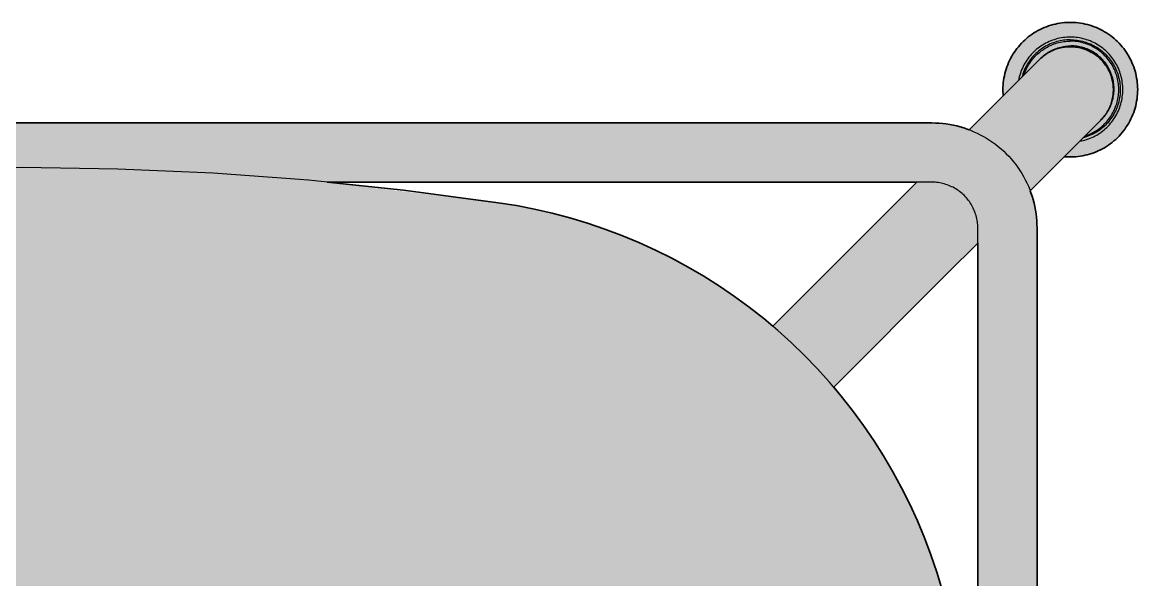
# Model space of a CAD drawing. Header units: millimetres. Extents: x 0 to 1659, y 0 to 753.
# Drawn here: x 1451.8 to 1658.8, y 649.5 to 753 of the extents above; entities that cross this region are included whole.
import ezdxf

# ---------------------------------------------------------------- set-up
doc = ezdxf.new("R2010")
doc.units = ezdxf.units.MM
doc.layers.add('Blocks', color=7, linetype='Continuous')
doc.layers.add('Blocks$Fill', color=7, linetype='Continuous', true_color=0xffffff)
doc.layers.add('Blocks$Inner', color=7, linetype='Continuous', lineweight=25, true_color=0x007f00)
doc.layers.add('Blocks$Outline', color=7, linetype='Continuous', lineweight=35, true_color=0xff3f3f)

# ---------------------------------------------------------------- blocks, each defined once
blk = doc.blocks.new('Soft Edge 80 Barstool High Top')
at = {"layer": 'Blocks$Fill'}
h = blk.add_hatch(color=256, dxfattribs=at)
h.paths.add_polyline_path([(526.2, -211.14), (527.05, -211.09), (527.48, -211.09), (527.91, -211.11), (528.34, -211.13), (528.77, -211.18), (529.2, -211.23), (529.63, -211.31), (530.05, -211.39), (530.47, -211.5), (530.89, -211.61), (531.3, -211.74), (531.71, -211.89), (532.11, -212.05), (532.51, -212.22), (532.9, -212.41), (533.28, -212.61), (533.66, -212.82), (534.03, -213.05), (534.39, -213.28), (534.74, -213.54), (535.09, -213.8), (535.42, -214.07), (535.75, -214.36), (536.06, -214.66), (536.36, -214.97), (536.66, -215.28), (536.94, -215.61), (537.21, -215.95), (537.47, -216.3), (537.71, -216.65), (537.95, -217.02), (538.17, -217.39), (538.38, -217.77), (538.57, -218.15), (538.75, -218.55), (538.92, -218.95), (539.08, -219.35), (539.22, -219.76), (539.34, -220.17), (539.45, -220.59), (539.55, -221.01), (539.63, -221.44), (539.7, -221.87), (539.75, -222.3), (539.79, -222.73), (539.81, -223.16), (539.82, -223.59), (539.81, -224.02), (539.79, -224.45), (539.75, -224.88), (539.7, -225.31), (539.63, -225.74), (539.55, -226.16), (539.45, -226.58), (539.34, -227), (539.22, -227.41), (539.08, -227.82), (538.93, -228.22), (538.76, -228.62), (538.58, -229.01), (538.39, -229.4), (538.18, -229.78), (537.96, -230.15), (537.73, -230.51), (537.48, -230.87), (537.22, -231.21), (536.95, -231.55), (536.67, -231.88), (536.38, -232.2), (536.08, -232.51), (535.77, -232.8), (535.44, -233.09), (535.11, -233.36), (534.77, -233.63), (534.42, -233.88), (534.06, -234.12), (533.69, -234.34), (533.32, -234.56), (532.93, -234.76), (532.55, -234.95), (532.15, -235.12), (531.75, -235.28), (531.34, -235.42), (530.93, -235.56), (530.52, -235.67), (530.1, -235.78), (529.68, -235.87), (529.25, -235.94), (528.82, -236), (528.39, -236.04), (527.96, -236.07), (527.53, -236.09), (527.1, -236.09), (526.67, -236.07), (526.24, -236.04), (525.81, -236), (525.38, -235.94), (524.96, -235.87), (524.54, -235.78), (524.12, -235.67), (523.7, -235.56), (523.29, -235.42), (522.88, -235.28), (522.48, -235.12), (522.09, -234.95), (521.7, -234.76), (521.32, -234.56), (520.94, -234.34), (520.58, -234.12), (520.22, -233.88), (519.87, -233.63), (519.52, -233.36), (519.19, -233.09), (518.87, -232.8), (518.55, -232.51), (518.25, -232.2), (517.96, -231.88), (517.68, -231.55), (517.41, -231.21), (517.15, -230.87), (516.91, -230.51), (516.68, -230.15), (516.46, -229.78), (516.25, -229.4), (516.05, -229.01), (515.87, -228.62), (515.71, -228.22), (515.55, -227.82), (515.42, -227.41), (515.29, -227), (515.18, -226.58), (515.08, -226.16), (515, -225.74), (514.94, -225.31), (514.88, -224.88), (514.85, -224.45), (514.82, -224.02), (514.82, -223.59), (514.82, -223.21), (514.84, -222.83), (514.87, -222.44), (508.56, -216.13), (507.54, -216.49), (506.91, -216.68), (506.26, -216.85), (505.61, -217), (504.96, -217.12), (504.3, -217.22), (503.64, -217.3), (502.98, -217.36), (502.31, -217.39), (501.65, -217.4), (163.41, -217.39), (162.74, -217.36), (162.08, -217.3), (161.42, -217.22), (160.76, -217.12), (160.11, -217), (159.46, -216.85), (158.81, -216.68), (158.17, -216.49), (157.54, -216.28), (157.16, -216.13), (150.85, -222.44), (150.9, -223.21), (150.9, -223.59), (150.89, -224.02), (150.87, -224.45), (150.83, -224.88), (150.78, -225.31), (150.72, -225.74), (150.63, -226.16), (150.54, -226.58), (150.43, -227), (150.3, -227.41), (150.16, -227.82), (150.01, -228.22), (149.84, -228.62), (149.66, -229.01), (149.47, -229.4), (149.26, -229.78), (149.04, -230.15), (148.81, -230.51), (148.56, -230.87), (148.31, -231.21), (148.04, -231.55), (147.76, -231.88), (147.47, -232.2), (147.16, -232.51), (146.85, -232.8), (146.53, -233.09), (146.2, -233.36), (145.85, -233.63), (145.5, -233.88), (145.14, -234.12), (144.78, -234.34), (144.4, -234.56), (144.02, -234.76), (143.63, -234.95), (143.23, -235.12), (142.83, -235.28), (142.43, -235.42), (142.02, -235.56), (141.6, -235.67), (141.18, -235.78), (140.76, -235.87), (140.34, -235.94), (139.91, -236), (139.48, -236.04), (139.05, -236.07), (138.62, -236.09), (138.19, -236.09), (137.75, -236.07), (137.32, -236.04), (136.89, -236), (136.47, -235.94), (136.04, -235.87), (135.62, -235.78), (135.2, -235.67), (134.79, -235.56), (134.37, -235.42), (133.97, -235.28), (133.57, -235.12), (133.17, -234.95), (132.78, -234.76), (132.4, -234.56), (132.03, -234.34), (131.66, -234.12), (131.3, -233.88), (130.95, -233.63), (130.61, -233.36), (130.28, -233.09), (129.95, -232.8), (129.64, -232.51), (129.34, -232.2), (129.04, -231.88), (128.76, -231.55), (128.5, -231.21), (128.24, -230.87), (127.99, -230.51), (127.76, -230.15), (127.54, -229.78), (127.33, -229.4), (127.14, -229.01), (126.96, -228.62), (126.79, -228.22), (126.64, -227.82), (126.5, -227.41), (126.38, -227), (126.26, -226.58), (126.17, -226.16), (126.09, -225.74), (126.02, -225.31), (125.97, -224.88), (125.93, -224.45), (125.91, -224.02), (125.9, -223.59), (125.91, -223.16), (125.93, -222.73), (125.97, -222.3), (126.02, -221.87), (126.09, -221.44), (126.17, -221.01), (126.27, -220.59), (126.38, -220.17), (126.5, -219.76), (126.64, -219.35), (126.8, -218.95), (126.96, -218.55), (127.15, -218.15), (127.34, -217.77), (127.55, -217.39), (127.77, -217.02), (128, -216.65), (128.25, -216.3), (128.51, -215.95), (128.78, -215.61), (129.06, -215.28), (129.35, -214.97), (129.66, -214.66), (129.97, -214.36), (130.3, -214.07), (130.63, -213.8), (130.98, -213.54), (131.33, -213.28), (131.69, -213.05), (132.06, -212.82), (132.43, -212.61), (132.82, -212.41), (133.21, -212.22), (133.61, -212.05), (134.01, -211.89), (134.42, -211.74), (134.83, -211.61), (135.24, -211.5), (135.67, -211.39), (136.09, -211.31), (136.52, -211.23), (136.94, -211.18), (137.38, -211.13), (137.81, -211.11), (138.24, -211.09), (138.67, -211.09), (139.1, -211.11), (139.52, -211.14), (145.84, -204.82), (145.49, -203.8), (145.3, -203.17), (145.13, -202.52), (144.98, -201.87), (144.86, -201.22), (144.75, -200.56), (144.67, -199.9), (144.62, -199.24), (144.58, -198.57), (144.57, -197.9), (144.58, 140.33), (144.67, 141.66), (144.75, 142.32), (144.86, 142.98), (144.98, 143.64), (145.13, 144.29), (145.3, 144.93), (145.49, 145.57), (145.7, 146.2), (145.84, 146.58), (139.52, 152.91), (138.67, 152.86), (138.24, 152.86), (137.81, 152.87), (137.38, 152.9), (136.94, 152.94), (136.52, 153), (136.09, 153.07), (135.67, 153.16), (135.24, 153.26), (134.83, 153.38), (134.42, 153.51), (134.01, 153.65), (133.61, 153.81), (133.21, 153.98), (132.82, 154.17), (132.43, 154.37), (132.06, 154.58), (131.69, 154.81), (131.33, 155.05), (130.98, 155.3), (130.63, 155.56), (130.3, 155.84), (129.97, 156.12), (129.66, 156.42), (129.35, 156.73), (129.06, 157.05), (128.78, 157.38), (128.51, 157.71), (128.25, 158.06), (128, 158.42), (127.77, 158.78), (127.55, 159.15), (127.34, 159.53), (127.15, 159.92), (126.96, 160.31), (126.8, 160.71), (126.64, 161.11), (126.5, 161.52), (126.38, 161.94), (126.27, 162.36), (126.17, 162.78), (126.09, 163.2), (126.02, 163.63), (125.97, 164.06), (125.93, 164.49), (125.91, 164.92), (125.9, 165.35), (125.91, 165.79), (125.93, 166.22), (125.97, 166.65), (126.02, 167.08), (126.09, 167.5), (126.17, 167.93), (126.26, 168.35), (126.38, 168.76), (126.5, 169.18), (126.64, 169.59), (126.79, 169.99), (126.96, 170.39), (127.14, 170.78), (127.33, 171.16), (127.54, 171.54), (127.76, 171.91), (127.99, 172.28), (128.24, 172.63), (128.5, 172.98), (128.76, 173.32), (129.04, 173.64), (129.34, 173.96), (129.64, 174.27), (129.95, 174.57), (130.28, 174.85), (130.61, 175.13), (130.95, 175.39), (131.3, 175.64), (131.66, 175.88), (132.03, 176.11), (132.4, 176.32), (132.78, 176.52), (133.17, 176.71), (133.57, 176.88), (133.97, 177.04), (134.37, 177.19), (134.79, 177.32), (135.2, 177.44), (135.62, 177.54), (136.04, 177.63), (136.47, 177.7), (136.89, 177.76), (137.32, 177.81), (137.75, 177.84), (138.19, 177.85), (138.62, 177.85), (139.05, 177.84), (139.48, 177.81), (139.91, 177.76), (140.34, 177.7), (140.76, 177.63), (141.18, 177.54), (141.6, 177.44), (142.02, 177.32), (142.43, 177.19), (142.83, 177.04), (143.23, 176.88), (143.63, 176.71), (144.02, 176.52), (144.4, 176.32), (144.78, 176.11), (145.14, 175.88), (145.5, 175.64), (145.85, 175.39), (146.2, 175.13), (146.53, 174.85), (146.85, 174.57), (147.16, 174.27), (147.47, 173.96), (147.76, 173.64), (148.04, 173.32), (148.31, 172.98), (148.56, 172.63), (148.81, 172.28), (149.04, 171.91), (149.26, 171.54), (149.47, 171.16), (149.66, 170.78), (149.84, 170.39), (150.01, 169.99), (150.16, 169.59), (150.3, 169.18), (150.43, 168.76), (150.54, 168.35), (150.63, 167.93), (150.72, 167.5), (150.78, 167.08), (150.83, 166.65), (150.87, 166.22), (150.89, 165.79), (150.9, 165.35), (150.9, 164.98), (150.88, 164.6), (150.85, 164.2), (157.16, 157.9), (158.17, 158.25), (158.81, 158.45), (159.46, 158.61), (160.11, 158.76), (160.76, 158.88), (161.42, 158.99), (162.08, 159.07), (162.74, 159.12), (163.41, 159.16), (164.07, 159.17), (502.31, 159.16), (502.98, 159.12), (503.64, 159.07), (504.3, 158.99), (504.96, 158.88), (505.61, 158.76), (506.26, 158.61), (506.91, 158.45), (507.54, 158.25), (508.18, 158.04), (508.56, 157.9), (514.87, 164.2), (514.82, 164.98), (514.82, 165.35), (514.82, 165.79), (514.85, 166.22), (514.88, 166.65), (514.94, 167.08), (515, 167.5), (515.08, 167.93), (515.18, 168.35), (515.29, 168.76), (515.42, 169.18), (515.55, 169.59), (515.71, 169.99), (515.87, 170.39), (516.05, 170.78), (516.25, 171.16), (516.46, 171.54), (516.68, 171.91), (516.91, 172.28), (517.15, 172.63), (517.41, 172.98), (517.68, 173.32), (517.96, 173.64), (518.25, 173.96), (518.55, 174.27), (518.87, 174.57), (519.19, 174.85), (519.52, 175.13), (519.87, 175.39), (520.22, 175.64), (520.58, 175.88), (520.94, 176.11), (521.32, 176.32), (521.7, 176.52), (522.09, 176.71), (522.48, 176.88), (522.88, 177.04), (523.29, 177.19), (523.7, 177.32), (524.12, 177.44), (524.54, 177.54), (524.96, 177.63), (525.38, 177.7), (525.81, 177.76), (526.24, 177.81), (526.67, 177.84), (527.1, 177.85), (527.53, 177.85), (527.96, 177.84), (528.39, 177.81), (528.82, 177.76), (529.25, 177.7), (529.68, 177.63), (530.1, 177.54), (530.52, 177.44), (530.93, 177.32), (531.34, 177.19), (531.75, 177.04), (532.15, 176.88), (532.55, 176.71), (532.93, 176.52), (533.32, 176.32), (533.69, 176.11), (534.06, 175.88), (534.42, 175.64), (534.77, 175.39), (535.11, 175.13), (535.44, 174.85), (535.77, 174.57), (536.08, 174.27), (536.38, 173.96), (536.67, 173.64), (536.95, 173.32), (537.22, 172.98), (537.48, 172.63), (537.73, 172.28), (537.96, 171.91), (538.18, 171.54), (538.39, 171.16), (538.58, 170.78), (538.76, 170.39), (538.93, 169.99), (539.08, 169.59), (539.22, 169.18), (539.34, 168.76), (539.45, 168.35), (539.55, 167.93), (539.63, 167.5), (539.7, 167.08), (539.75, 166.65), (539.79, 166.22), (539.81, 165.79), (539.82, 165.35), (539.81, 164.92), (539.79, 164.49), (539.75, 164.06), (539.7, 163.63), (539.63, 163.2), (539.55, 162.78), (539.45, 162.36), (539.34, 161.94), (539.22, 161.52), (539.08, 161.11), (538.92, 160.71), (538.75, 160.31), (538.57, 159.92), (538.38, 159.53), (538.17, 159.15), (537.95, 158.78), (537.71, 158.42), (537.47, 158.06), (537.21, 157.71), (536.94, 157.38), (536.66, 157.05), (536.36, 156.73), (536.06, 156.42), (535.75, 156.12), (535.42, 155.84), (535.09, 155.56), (534.74, 155.3), (534.39, 155.05), (534.03, 154.81), (533.66, 154.58), (533.28, 154.37), (532.9, 154.17), (532.51, 153.98), (532.11, 153.81), (531.71, 153.65), (531.3, 153.51), (530.89, 153.38), (530.47, 153.26), (530.05, 153.16), (529.63, 153.07), (529.2, 153), (528.77, 152.94), (528.34, 152.9), (527.91, 152.87), (527.48, 152.86), (527.05, 152.86), (526.61, 152.87), (526.2, 152.91), (519.88, 146.58), (520.23, 145.57), (520.42, 144.93), (520.59, 144.29), (520.74, 143.64), (520.86, 142.98), (520.96, 142.32), (521.04, 141.66), (521.1, 141), (521.13, 140.33), (521.15, 139.67), (521.13, -198.57), (521.1, -199.24), (521.04, -199.9), (520.96, -200.56), (520.86, -201.22), (520.74, -201.87), (520.59, -202.52), (520.42, -203.17), (520.23, -203.8), (520.02, -204.43), (519.88, -204.82)], flags=0)
h.paths.add_polyline_path([(483.42, 110.12), (486.93, 105.78), (488.94, 103.03), (490.86, 100.22), (492.67, 97.35), (494.4, 94.42), (496.01, 91.43), (497.53, 88.39), (498.94, 85.29), (500.25, 82.15), (501.45, 78.97), (502.54, 75.75), (503.52, 72.5), (504.39, 69.21), (505.15, 65.89), (505.79, 62.56), (506.32, 59.2), (508.67, 41.63), (510.15, 27.45), (510.15, 136.85)], flags=0)
h.paths.add_polyline_path([(389.42, 148.17), (421.18, 144.35), (424.53, 143.82), (427.87, 143.17), (431.19, 142.41), (434.47, 141.55), (437.73, 140.56), (440.95, 139.47), (444.13, 138.27), (447.27, 136.97), (450.36, 135.55), (453.41, 134.04), (456.4, 132.42), (459.33, 130.7), (462.2, 128.88), (465.01, 126.96), (467.75, 124.95), (470.43, 122.85), (472.1, 121.44), (498.83, 148.17)], flags=0)
h.paths.add_polyline_path([(193.61, 121.45), (195.82, 123.28), (197.25, 124.41), (198.7, 125.51), (200.16, 126.58), (201.65, 127.63), (203.16, 128.65), (204.69, 129.64), (206.23, 130.61), (207.8, 131.55), (209.38, 132.46), (210.98, 133.34), (212.86, 134.33), (214.76, 135.28), (216.68, 136.19), (218.63, 137.06), (220.6, 137.88), (222.59, 138.67), (224.6, 139.42), (226.63, 140.12), (228.68, 140.79), (230.75, 141.41), (232.84, 141.98), (234.94, 142.52), (237.07, 143), (239.21, 143.45), (241.37, 143.85), (243.54, 144.2), (256.25, 145.97), (269, 147.47), (276.42, 148.17), (166.89, 148.17)], flags=0)
h.paths.add_polyline_path([(155.57, 27.32), (157.77, 47.49), (159.54, 60.2), (159.9, 62.37), (160.29, 64.53), (160.74, 66.67), (161.22, 68.8), (161.76, 70.9), (162.33, 72.99), (162.95, 75.06), (163.62, 77.11), (164.32, 79.14), (165.07, 81.15), (165.86, 83.14), (166.69, 85.11), (167.55, 87.06), (168.46, 88.98), (169.41, 90.88), (170.4, 92.76), (171.28, 94.36), (172.19, 95.94), (173.13, 97.51), (174.1, 99.06), (175.09, 100.58), (176.11, 102.09), (177.16, 103.58), (178.23, 105.04), (179.33, 106.49), (180.46, 107.92), (181.61, 109.32), (182.3, 110.13), (155.57, 136.85)], flags=0)
h.paths.add_polyline_path([(182.3, -168.36), (178.79, -164.01), (176.78, -161.27), (174.86, -158.46), (173.04, -155.59), (171.32, -152.66), (169.7, -149.67), (168.19, -146.62), (166.77, -143.53), (165.47, -140.39), (164.27, -137.21), (163.18, -133.99), (162.2, -130.73), (161.33, -127.45), (160.57, -124.13), (159.92, -120.79), (159.39, -117.43), (157.04, -99.86), (155.57, -85.68), (155.57, -195.09)], flags=0)
h.paths.add_polyline_path([(276.29, -206.4), (244.54, -202.58), (241.18, -202.05), (237.85, -201.41), (234.53, -200.65), (231.24, -199.78), (227.99, -198.8), (224.77, -197.71), (221.59, -196.51), (218.45, -195.2), (215.35, -193.79), (212.31, -192.27), (209.32, -190.65), (206.39, -188.93), (203.52, -187.11), (200.71, -185.2), (197.96, -183.19), (195.29, -181.09), (193.62, -179.67), (166.89, -206.4)], flags=0)
h.paths.add_polyline_path([(510.15, -85.56), (507.95, -105.72), (506.17, -118.43), (505.82, -120.61), (505.42, -122.77), (504.98, -124.91), (504.49, -127.03), (503.96, -129.14), (503.38, -131.23), (502.76, -133.3), (502.1, -135.35), (501.4, -137.38), (500.65, -139.39), (499.86, -141.38), (499.03, -143.35), (498.16, -145.29), (497.25, -147.22), (496.31, -149.12), (495.32, -150.99), (494.44, -152.6), (493.52, -154.18), (492.59, -155.75), (491.62, -157.29), (490.63, -158.82), (489.6, -160.33), (488.56, -161.81), (487.48, -163.28), (486.38, -164.73), (485.26, -166.15), (484.11, -167.56), (483.42, -168.37), (510.15, -195.09)], flags=0)
h.paths.add_polyline_path([(472.11, -179.68), (469.9, -181.52), (468.47, -182.64), (467.02, -183.74), (465.55, -184.82), (464.07, -185.86), (462.56, -186.88), (461.03, -187.88), (459.49, -188.84), (457.92, -189.78), (456.34, -190.69), (454.74, -191.58), (452.86, -192.57), (450.96, -193.51), (449.03, -194.42), (447.09, -195.29), (445.12, -196.12), (443.13, -196.91), (441.12, -197.66), (439.09, -198.36), (437.04, -199.02), (434.97, -199.64), (432.88, -200.22), (430.77, -200.75), (428.65, -201.24), (426.51, -201.68), (424.35, -202.08), (422.17, -202.43), (409.46, -204.21), (396.72, -205.71), (389.3, -206.4), (498.83, -206.4)], flags=0)
at = {"layer": 'Blocks$Inner'}
for p, q in [((501.65, 148.17), (389.42, 148.17)), ((472.1, 121.44), (493.18, 142.51)), ((510.15, 27.45), (510.15, 139.67)), ((504.49, 131.2), (483.42, 110.12))]:
    blk.add_line(p, q, dxfattribs=at)
for points in [[(514.87, 164.2), (514.84, 164.6), (514.82, 164.98), (514.82, 165.35), (514.82, 165.79), (514.85, 166.22), (514.88, 166.65), (514.94, 167.08), (515, 167.5), (515.08, 167.93), (515.18, 168.35), (515.29, 168.76), (515.42, 169.18), (515.55, 169.59), (515.71, 169.99), (515.87, 170.39), (516.05, 170.78), (516.25, 171.16), (516.46, 171.54), (516.68, 171.91), (516.91, 172.28), (517.15, 172.63), (517.41, 172.98), (517.68, 173.32), (517.96, 173.64), (518.25, 173.96), (518.55, 174.27), (518.87, 174.57), (519.19, 174.85), (519.52, 175.13), (519.87, 175.39), (520.22, 175.64), (520.58, 175.88), (520.94, 176.11), (521.32, 176.32), (521.7, 176.52), (522.09, 176.71), (522.48, 176.88), (522.88, 177.04), (523.29, 177.19), (523.7, 177.32), (524.12, 177.44), (524.54, 177.54), (524.96, 177.63), (525.38, 177.7), (525.81, 177.76), (526.24, 177.81), (526.67, 177.84), (527.1, 177.85), (527.53, 177.85), (527.96, 177.84), (528.39, 177.81), (528.82, 177.76), (529.25, 177.7), (529.68, 177.63), (530.1, 177.54), (530.52, 177.44), (530.93, 177.32), (531.34, 177.19), (531.75, 177.04), (532.15, 176.88), (532.55, 176.71), (532.93, 176.52), (533.32, 176.32), (533.69, 176.11), (534.06, 175.88), (534.42, 175.64), (534.77, 175.39), (535.11, 175.13), (535.44, 174.85), (535.77, 174.57), (536.08, 174.27), (536.38, 173.96), (536.67, 173.64), (536.95, 173.32), (537.22, 172.98), (537.48, 172.63), (537.73, 172.28), (537.96, 171.91), (538.18, 171.54), (538.39, 171.16), (538.58, 170.78), (538.76, 170.39), (538.93, 169.99), (539.08, 169.59), (539.22, 169.18), (539.34, 168.76), (539.45, 168.35), (539.55, 167.93), (539.63, 167.5), (539.7, 167.08), (539.75, 166.65), (539.79, 166.22), (539.81, 165.79), (539.82, 165.35), (539.81, 164.92), (539.79, 164.49), (539.75, 164.06), (539.7, 163.63), (539.63, 163.2), (539.55, 162.78), (539.45, 162.36), (539.34, 161.94), (539.22, 161.52), (539.08, 161.11), (538.92, 160.71), (538.75, 160.31), (538.57, 159.92), (538.38, 159.53), (538.17, 159.15), (537.95, 158.78), (537.71, 158.42), (537.47, 158.06), (537.21, 157.71), (536.94, 157.38), (536.66, 157.05), (536.36, 156.73), (536.06, 156.42), (535.75, 156.12), (535.42, 155.84), (535.09, 155.56), (534.74, 155.3), (534.39, 155.05), (534.03, 154.81), (533.66, 154.58), (533.28, 154.37), (532.9, 154.17), (532.51, 153.98), (532.11, 153.81), (531.71, 153.65), (531.3, 153.51), (530.89, 153.38), (530.47, 153.26), (530.05, 153.16), (529.63, 153.07), (529.2, 153), (528.77, 152.94), (528.34, 152.9), (527.91, 152.87), (527.48, 152.86), (527.05, 152.86), (526.61, 152.87), (526.18, 152.91)], [(529.03, 155.76), (529.37, 155.82), (529.7, 155.9), (530.02, 155.99), (530.35, 156.09), (530.67, 156.2), (530.99, 156.32), (531.3, 156.46), (531.61, 156.6), (531.91, 156.75), (532.21, 156.92), (532.5, 157.1), (532.78, 157.28), (533.06, 157.48), (533.33, 157.68), (533.6, 157.9), (533.85, 158.12), (534.1, 158.35), (534.34, 158.59), (534.57, 158.84), (534.79, 159.1), (535.01, 159.36), (535.21, 159.63), (535.41, 159.91), (535.59, 160.2), (535.77, 160.49), (535.93, 160.78), (536.08, 161.09), (536.23, 161.4), (536.36, 161.71), (536.48, 162.03), (536.59, 162.35), (536.69, 162.67), (536.78, 163), (536.85, 163.33), (536.92, 163.66), (536.97, 164), (537.01, 164.34), (537.04, 164.68), (537.06, 165.02), (537.07, 165.35), (537.06, 165.69), (537.04, 166.03), (537.01, 166.37), (536.97, 166.71), (536.92, 167.05), (536.85, 167.38), (536.78, 167.71), (536.69, 168.04), (536.59, 168.37), (536.48, 168.69), (536.36, 169), (536.23, 169.32), (536.08, 169.63), (535.93, 169.93), (535.76, 170.23), (535.59, 170.52), (535.4, 170.8), (535.21, 171.08), (535, 171.35), (534.79, 171.62), (534.57, 171.87), (534.33, 172.12), (534.09, 172.36), (533.85, 172.6), (533.59, 172.82), (533.33, 173.03), (533.05, 173.24), (532.78, 173.43), (532.49, 173.62), (532.2, 173.79), (531.9, 173.96), (531.6, 174.11), (531.29, 174.26), (530.98, 174.39), (530.66, 174.51), (530.34, 174.62), (530.01, 174.72), (529.69, 174.81), (529.35, 174.89), (529.02, 174.95), (528.68, 175.01), (528.35, 175.05), (528.01, 175.08), (527.67, 175.1), (527.33, 175.1), (526.99, 175.1), (526.65, 175.08), (526.31, 175.05), (525.97, 175.01), (525.64, 174.96), (525.3, 174.89), (524.97, 174.82), (524.64, 174.73), (524.32, 174.63), (524, 174.52), (523.68, 174.4), (523.37, 174.27), (523.06, 174.13), (522.75, 173.97), (522.46, 173.81), (522.16, 173.63), (521.88, 173.45), (521.6, 173.25), (521.33, 173.05), (521.06, 172.84), (520.81, 172.61), (520.56, 172.38), (520.32, 172.14), (520.08, 171.89), (519.86, 171.64), (519.65, 171.37), (519.44, 171.1), (519.24, 170.82), (519.06, 170.54), (518.88, 170.25), (518.72, 169.95), (518.56, 169.65), (518.42, 169.34), (518.28, 169.03), (518.16, 168.71), (518.05, 168.39), (517.95, 168.06), (517.86, 167.74), (517.78, 167.4), (517.72, 167.07)], [(527.32, 174.62), (527, 174.61), (526.68, 174.6), (526.36, 174.57), (526.04, 174.53), (525.72, 174.48), (525.41, 174.42), (525.1, 174.35), (524.79, 174.27), (524.48, 174.17), (524.18, 174.07), (523.88, 173.96), (523.58, 173.83), (523.29, 173.7), (523.01, 173.55), (522.72, 173.4), (522.45, 173.24), (522.18, 173.06), (521.92, 172.88), (521.66, 172.69), (521.41, 172.49), (521.17, 172.28), (520.93, 172.07), (520.7, 171.84), (520.48, 171.61), (520.27, 171.37), (520.07, 171.12), (519.87, 170.87), (519.68, 170.61), (519.51, 170.34), (519.34, 170.07), (519.18, 169.79), (519.03, 169.5), (518.89, 169.21), (518.77, 168.92), (518.65, 168.62), (518.54, 168.32), (518.44, 168.02), (518.36, 167.71)], [(518.74, 168.1), (518.84, 168.39), (518.95, 168.67), (519.07, 168.96), (519.2, 169.24), (519.33, 169.51), (519.48, 169.78), (519.64, 170.04), (519.8, 170.3), (519.97, 170.56), (520.15, 170.8), (520.34, 171.05), (520.54, 171.28), (520.75, 171.51), (520.96, 171.73), (521.18, 171.94), (521.41, 172.15), (521.65, 172.34), (521.89, 172.53), (522.13, 172.71), (522.39, 172.89), (522.65, 173.05), (522.91, 173.2), (523.18, 173.35), (523.46, 173.49), (523.74, 173.61), (524.02, 173.73), (524.31, 173.84), (524.6, 173.93), (524.89, 174.02), (525.19, 174.1), (525.49, 174.17), (525.79, 174.22), (526.09, 174.27), (526.4, 174.31), (526.7, 174.33), (527.01, 174.35), (527.32, 174.35), (527.32, 174.62), (527.64, 174.61), (527.96, 174.6), (528.28, 174.57), (528.6, 174.53), (528.92, 174.48), (529.23, 174.42), (529.55, 174.35), (529.86, 174.26), (530.17, 174.17), (530.47, 174.07), (530.77, 173.95), (531.07, 173.83), (531.36, 173.69), (531.65, 173.54), (531.93, 173.39), (532.21, 173.22), (532.48, 173.05), (532.74, 172.86), (533, 172.67), (533.25, 172.47), (533.49, 172.26), (533.73, 172.04), (533.96, 171.81), (534.18, 171.58), (534.39, 171.34), (534.6, 171.09), (534.79, 170.83), (534.98, 170.57), (535.15, 170.3), (535.32, 170.02), (535.48, 169.74), (535.62, 169.46), (535.76, 169.16), (535.89, 168.87), (536.01, 168.57), (536.11, 168.27), (536.21, 167.96), (536.29, 167.65), (536.37, 167.33), (536.43, 167.02), (536.48, 166.7), (536.52, 166.38), (536.55, 166.06), (536.57, 165.74), (536.58, 165.42), (536.58, 165.1), (536.56, 164.77), (536.54, 164.45), (536.5, 164.13), (536.45, 163.81), (536.39, 163.5), (536.32, 163.18), (536.24, 162.87), (536.15, 162.56), (536.05, 162.26), (535.94, 161.96), (535.81, 161.66), (535.68, 161.37), (535.54, 161.08), (535.38, 160.8), (535.22, 160.52), (535.05, 160.25), (534.86, 159.98), (534.67, 159.72), (534.47, 159.47), (534.26, 159.22), (534.05, 158.99), (533.82, 158.76), (533.59, 158.53), (533.35, 158.32), (533.1, 158.12), (532.84, 157.92), (532.58, 157.73), (532.31, 157.55), (532.04, 157.38), (531.76, 157.22), (531.47, 157.08), (531.18, 156.94), (530.89, 156.81), (530.59, 156.69), (530.29, 156.58), (529.98, 156.48), (529.67, 156.39)], [(530.06, 156.78), (530.35, 156.88), (530.64, 156.99), (530.93, 157.11), (531.21, 157.24), (531.49, 157.38), (531.76, 157.53), (532.03, 157.69), (532.29, 157.86), (532.55, 158.03), (532.8, 158.22), (533.04, 158.41), (533.28, 158.61), (533.51, 158.82), (533.73, 159.04), (533.94, 159.26), (534.15, 159.5), (534.35, 159.74), (534.54, 159.98), (534.72, 160.24), (534.89, 160.49), (535.05, 160.76), (535.21, 161.03), (535.35, 161.3), (535.49, 161.58), (535.61, 161.87), (535.73, 162.16), (535.83, 162.45), (535.93, 162.74), (536.02, 163.04), (536.09, 163.35), (536.15, 163.65), (536.21, 163.96), (536.25, 164.26), (536.28, 164.57), (536.3, 164.88), (536.32, 165.19), (536.32, 165.5), (536.31, 165.81), (536.28, 166.13), (536.25, 166.43), (536.21, 166.74), (536.16, 167.05), (536.09, 167.35), (536.02, 167.65), (535.93, 167.95), (535.84, 168.25), (535.73, 168.54), (535.62, 168.83), (535.49, 169.12), (535.36, 169.4), (535.21, 169.67), (535.06, 169.94), (534.9, 170.21), (534.73, 170.46), (534.55, 170.72), (534.36, 170.96), (534.16, 171.2), (533.95, 171.44), (533.74, 171.66), (533.52, 171.88), (533.29, 172.09), (533.05, 172.29), (532.81, 172.49), (532.56, 172.67), (532.3, 172.85), (532.04, 173.02), (531.77, 173.17), (531.5, 173.32), (531.22, 173.46), (530.94, 173.59), (530.65, 173.71), (530.36, 173.82), (530.07, 173.92), (529.77, 174.01), (529.47, 174.09), (529.17, 174.16), (528.86, 174.22), (528.56, 174.27), (528.25, 174.31), (527.94, 174.33), (527.63, 174.35), (527.32, 174.35)], [(508.56, 157.9), (521.67, 171.01), (521.87, 171.2), (522.08, 171.39), (522.29, 171.56), (522.51, 171.74), (522.74, 171.9), (522.97, 172.05), (523.21, 172.2), (523.45, 172.34), (523.69, 172.47), (523.94, 172.59), (524.2, 172.71), (524.46, 172.81), (524.72, 172.9), (524.99, 172.99), (525.25, 173.07), (525.52, 173.13), (525.8, 173.19), (526.07, 173.24), (526.35, 173.28), (526.62, 173.31), (526.9, 173.32), (527.18, 173.33), (527.46, 173.33), (527.74, 173.32), (528.02, 173.3), (528.29, 173.27), (528.57, 173.23), (528.84, 173.18), (529.12, 173.13), (529.39, 173.06), (529.65, 172.98), (529.92, 172.89), (530.18, 172.8), (530.44, 172.69), (530.69, 172.58), (530.94, 172.46), (531.19, 172.33), (531.43, 172.19), (531.67, 172.04), (531.9, 171.88), (532.12, 171.72), (532.34, 171.55), (532.56, 171.37), (532.76, 171.18), (532.96, 170.98), (533.16, 170.78), (533.34, 170.58), (533.52, 170.36), (533.69, 170.15), (533.86, 169.92), (534.02, 169.69), (534.16, 169.45), (534.3, 169.21), (534.43, 168.97), (534.56, 168.72), (534.67, 168.46), (534.78, 168.2), (534.87, 167.94), (534.96, 167.68), (535.04, 167.41), (535.1, 167.14), (535.16, 166.87), (535.21, 166.59), (535.25, 166.32), (535.28, 166.04), (535.3, 165.76), (535.31, 165.48), (535.31, 165.2), (535.3, 164.93), (535.28, 164.65), (535.25, 164.37), (535.22, 164.09), (535.17, 163.82), (535.11, 163.55), (535.04, 163.28), (534.97, 163.01), (534.88, 162.74), (534.79, 162.48), (534.68, 162.22), (534.57, 161.97), (534.45, 161.72), (534.32, 161.47), (534.18, 161.23), (534.03, 160.99), (533.88, 160.76), (533.71, 160.53), (533.54, 160.31), (533.36, 160.1), (533.18, 159.89), (532.98, 159.69), (533.18, 159.89), (533.36, 160.1), (533.54, 160.31), (533.71, 160.53), (533.88, 160.76), (534.03, 160.99), (534.18, 161.23), (534.32, 161.47), (534.45, 161.72), (534.57, 161.97), (534.68, 162.22), (534.79, 162.48), (534.88, 162.74), (534.97, 163.01), (535.04, 163.28), (535.11, 163.55), (535.17, 163.82), (535.22, 164.09), (535.25, 164.37), (535.28, 164.65), (535.3, 164.93), (535.31, 165.2), (535.31, 165.48), (535.3, 165.76), (535.28, 166.04), (535.25, 166.32), (535.21, 166.59), (535.16, 166.87), (535.1, 167.14), (535.04, 167.41), (534.96, 167.68), (534.87, 167.94), (534.78, 168.2), (534.67, 168.46), (534.56, 168.72), (534.43, 168.97), (534.3, 169.21), (534.16, 169.45), (534.02, 169.69), (533.86, 169.92), (533.69, 170.15), (533.52, 170.36), (533.34, 170.58), (533.16, 170.78), (532.96, 170.98), (532.76, 171.18), (532.56, 171.37), (532.34, 171.55), (532.12, 171.72), (531.9, 171.88), (531.67, 172.04), (531.43, 172.19), (531.19, 172.33), (530.94, 172.46), (530.69, 172.58), (530.44, 172.69), (530.18, 172.8), (529.92, 172.89), (529.65, 172.98), (529.39, 173.06), (529.12, 173.13), (528.84, 173.18), (528.57, 173.23), (528.29, 173.27), (528.02, 173.3), (527.74, 173.32), (527.46, 173.33), (527.18, 173.33), (526.9, 173.32), (526.62, 173.31), (526.35, 173.28), (526.07, 173.24), (525.8, 173.19), (525.52, 173.13), (525.25, 173.07), (524.99, 172.99), (524.72, 172.9), (524.46, 172.81), (524.2, 172.71), (523.94, 172.59), (523.69, 172.47), (523.45, 172.34), (523.21, 172.2), (522.97, 172.05), (522.74, 171.9), (522.51, 171.74), (522.29, 171.56), (522.08, 171.39), (521.87, 171.2), (521.67, 171.01), (521.87, 171.2), (522.08, 171.39), (522.29, 171.56), (522.51, 171.74), (522.74, 171.9), (522.97, 172.05), (523.21, 172.2), (523.45, 172.34), (523.69, 172.47), (523.94, 172.59), (524.2, 172.71), (524.46, 172.81), (524.72, 172.9), (524.99, 172.99), (525.25, 173.07), (525.52, 173.13), (525.8, 173.19), (526.07, 173.24), (526.35, 173.28), (526.62, 173.31), (526.9, 173.32), (527.18, 173.33), (527.46, 173.33), (527.74, 173.32), (528.02, 173.3), (528.29, 173.27), (528.57, 173.23), (528.84, 173.18), (529.12, 173.13), (529.39, 173.06), (529.65, 172.98), (529.92, 172.89), (530.18, 172.8), (530.44, 172.69), (530.69, 172.58), (530.94, 172.46), (531.19, 172.33), (531.43, 172.19), (531.67, 172.04), (531.9, 171.88), (532.12, 171.72), (532.34, 171.55), (532.56, 171.37), (532.76, 171.18), (532.96, 170.98), (533.16, 170.78), (533.34, 170.58), (533.52, 170.36), (533.69, 170.15), (533.86, 169.92), (534.02, 169.69), (534.16, 169.45), (534.3, 169.21), (534.43, 168.97), (534.56, 168.72), (534.67, 168.46), (534.78, 168.2), (534.87, 167.94), (534.96, 167.68), (535.04, 167.41), (535.1, 167.14), (535.16, 166.87), (535.21, 166.59), (535.25, 166.32), (535.28, 166.04), (535.3, 165.76), (535.31, 165.48), (535.31, 165.2), (535.3, 164.93), (535.28, 164.65), (535.25, 164.37), (535.22, 164.09), (535.17, 163.82), (535.11, 163.55), (535.04, 163.28), (534.97, 163.01), (534.88, 162.74), (534.79, 162.48), (534.68, 162.22), (534.57, 161.97), (534.45, 161.72), (534.32, 161.47), (534.18, 161.23), (534.03, 160.99), (533.88, 160.76), (533.71, 160.53), (533.54, 160.31), (533.36, 160.1), (533.18, 159.89), (532.98, 159.69), (533.18, 159.89), (533.36, 160.1), (533.54, 160.31), (533.71, 160.53), (533.88, 160.76), (534.03, 160.99), (534.18, 161.23), (534.32, 161.47), (534.45, 161.72), (534.57, 161.97), (534.68, 162.22), (534.79, 162.48), (534.88, 162.74), (534.97, 163.01), (535.04, 163.28), (535.11, 163.55), (535.17, 163.82), (535.22, 164.09), (535.25, 164.37), (535.28, 164.65), (535.3, 164.93), (535.31, 165.2), (535.31, 165.48), (535.3, 165.76), (535.28, 166.04), (535.25, 166.32), (535.21, 166.59), (535.16, 166.87), (535.1, 167.14), (535.04, 167.41), (534.96, 167.68), (534.87, 167.94), (534.78, 168.2), (534.67, 168.46), (534.56, 168.72), (534.43, 168.97), (534.3, 169.21), (534.16, 169.45), (534.02, 169.69), (533.86, 169.92), (533.69, 170.15), (533.52, 170.36), (533.34, 170.58), (533.16, 170.78), (532.96, 170.98), (532.76, 171.18), (532.56, 171.37), (532.34, 171.55), (532.12, 171.72), (531.9, 171.88), (531.67, 172.04), (531.43, 172.19), (531.19, 172.33), (530.94, 172.46), (530.69, 172.58), (530.44, 172.69), (530.18, 172.8), (529.92, 172.89), (529.65, 172.98), (529.39, 173.06), (529.12, 173.13), (528.84, 173.18), (528.57, 173.23), (528.29, 173.27), (528.02, 173.3), (527.74, 173.32), (527.46, 173.33), (527.18, 173.33), (526.9, 173.32), (526.62, 173.31), (526.35, 173.28), (526.07, 173.24), (525.8, 173.19), (525.52, 173.13), (525.25, 173.07), (524.99, 172.99), (524.72, 172.9), (524.46, 172.81), (524.2, 172.71), (523.94, 172.59), (523.69, 172.47), (523.45, 172.34), (523.21, 172.2), (522.97, 172.05), (522.74, 171.9), (522.51, 171.74), (522.29, 171.56), (522.08, 171.39), (521.87, 171.2), (521.67, 171.01), (521.87, 171.2), (522.08, 171.39), (522.29, 171.56), (522.51, 171.74), (522.74, 171.9), (522.97, 172.05), (523.21, 172.2), (523.45, 172.34), (523.69, 172.47), (523.94, 172.59), (524.2, 172.71), (524.46, 172.81), (524.72, 172.9), (524.99, 172.99), (525.25, 173.07), (525.52, 173.13), (525.8, 173.19), (526.07, 173.24), (526.35, 173.28), (526.62, 173.31), (526.9, 173.32), (527.18, 173.33), (527.46, 173.33), (527.74, 173.32), (528.02, 173.3), (528.29, 173.27), (528.57, 173.23), (528.84, 173.18), (529.12, 173.13), (529.39, 173.06), (529.65, 172.98), (529.92, 172.89), (530.18, 172.8), (530.44, 172.69), (530.69, 172.58), (530.94, 172.46), (531.19, 172.33), (531.43, 172.19), (531.67, 172.04), (531.9, 171.88), (532.12, 171.72), (532.34, 171.55), (532.56, 171.37), (532.76, 171.18), (532.96, 170.98), (533.16, 170.78), (533.34, 170.58), (533.52, 170.36), (533.69, 170.15), (533.86, 169.92), (534.02, 169.69), (534.16, 169.45), (534.3, 169.21), (534.43, 168.97), (534.56, 168.72), (534.67, 168.46), (534.78, 168.2), (534.87, 167.94), (534.96, 167.68), (535.04, 167.41), (535.1, 167.14), (535.16, 166.87), (535.21, 166.59), (535.25, 166.32), (535.28, 166.04), (535.3, 165.76), (535.31, 165.48), (535.31, 165.2), (535.3, 164.93), (535.28, 164.65), (535.25, 164.37), (535.22, 164.09), (535.17, 163.82), (535.11, 163.55), (535.04, 163.28), (534.97, 163.01), (534.88, 162.74), (534.79, 162.48), (534.68, 162.22), (534.57, 161.97), (534.45, 161.72), (534.32, 161.47), (534.18, 161.23), (534.03, 160.99), (533.88, 160.76), (533.71, 160.53), (533.54, 160.31), (533.36, 160.1), (533.18, 159.89), (532.98, 159.69), (519.88, 146.58)], [(521.81, 171.16), (521.65, 171.01), (521.85, 171.2), (522.05, 171.38), (522.26, 171.55), (522.48, 171.72), (522.7, 171.88), (522.92, 172.04), (523.15, 172.18), (523.39, 172.32), (523.63, 172.45), (523.88, 172.57), (524.12, 172.68), (524.38, 172.79), (524.63, 172.88), (524.89, 172.97), (525.15, 173.05), (525.42, 173.11), (525.68, 173.17), (525.95, 173.22), (526.22, 173.26), (526.49, 173.3), (526.77, 173.32), (527.04, 173.33), (527.31, 173.33), (527.59, 173.33), (527.86, 173.31), (528.14, 173.29), (528.41, 173.25), (528.69, 173.21), (528.96, 173.16), (529.23, 173.1), (529.49, 173.02), (529.76, 172.94), (530.02, 172.85), (530.28, 172.75), (530.53, 172.65), (530.78, 172.53), (531.03, 172.4), (531.27, 172.27), (531.51, 172.13), (531.74, 171.98), (531.97, 171.82), (532.19, 171.66), (532.41, 171.48), (532.62, 171.3), (532.82, 171.11), (533.02, 170.92), (533.21, 170.72), (533.39, 170.51), (533.56, 170.3), (533.73, 170.08), (533.89, 169.85), (534.04, 169.62), (534.19, 169.39), (534.32, 169.14), (534.45, 168.9), (534.57, 168.65), (534.68, 168.4), (534.78, 168.14), (534.87, 167.88), (534.96, 167.62), (535.03, 167.35), (535.1, 167.08), (535.15, 166.81), (535.2, 166.54), (535.24, 166.26), (535.26, 165.99), (535.28, 165.71), (535.29, 165.44), (535.29, 165.16), (535.28, 164.88), (535.26, 164.61), (535.23, 164.33), (535.19, 164.06), (535.14, 163.79), (535.08, 163.52), (535.02, 163.25), (534.94, 162.98), (534.85, 162.72), (534.76, 162.46), (534.65, 162.2), (534.54, 161.95), (534.42, 161.7), (534.29, 161.46), (534.15, 161.22), (534.01, 160.98), (533.85, 160.75), (533.69, 160.53), (533.52, 160.31), (533.34, 160.1), (533.16, 159.89), (532.97, 159.69), (533.12, 159.85), (533.31, 160.05), (533.5, 160.25), (533.68, 160.47), (533.85, 160.68), (534.01, 160.91), (534.16, 161.14), (534.31, 161.37), (534.45, 161.61), (534.58, 161.86), (534.7, 162.11), (534.81, 162.36), (534.91, 162.62), (535.01, 162.88), (535.09, 163.14), (535.17, 163.4), (535.24, 163.67), (535.3, 163.94), (535.34, 164.22), (535.38, 164.49), (535.41, 164.77), (535.43, 165.04), (535.44, 165.32), (535.44, 165.59), (535.44, 165.87), (535.42, 166.15), (535.39, 166.42), (535.35, 166.7), (535.31, 166.97), (535.25, 167.24), (535.19, 167.51), (535.11, 167.78), (535.03, 168.04), (534.93, 168.3), (534.83, 168.56), (534.72, 168.81), (534.6, 169.06), (534.47, 169.31), (534.34, 169.55), (534.19, 169.78), (534.04, 170.01), (533.88, 170.24), (533.71, 170.46), (533.54, 170.67), (533.35, 170.88), (533.16, 171.08), (532.97, 171.28), (532.76, 171.46), (532.55, 171.64), (532.34, 171.82), (532.11, 171.98), (531.89, 172.14), (531.65, 172.29), (531.42, 172.43), (531.17, 172.56), (530.93, 172.69), (530.68, 172.81), (530.42, 172.91), (530.16, 173.01), (529.9, 173.1), (529.64, 173.18), (529.37, 173.25), (529.1, 173.31), (528.83, 173.37), (528.55, 173.41), (528.28, 173.44), (528, 173.47), (527.73, 173.48), (527.45, 173.49), (527.3, 173.33)], [(521.67, 171.01), (521.87, 171.2), (522.08, 171.39), (522.29, 171.56), (522.51, 171.74), (522.74, 171.9), (522.97, 172.05), (523.21, 172.2), (523.45, 172.34), (523.69, 172.47), (523.94, 172.59), (524.2, 172.71), (524.46, 172.81), (524.72, 172.9), (524.99, 172.99), (525.25, 173.07), (525.52, 173.13), (525.8, 173.19), (526.07, 173.24), (526.35, 173.28), (526.62, 173.31), (526.9, 173.32), (527.18, 173.33), (527.46, 173.33), (527.74, 173.32), (528.02, 173.3), (528.29, 173.27), (528.57, 173.23), (528.84, 173.18), (529.12, 173.13), (529.39, 173.06), (529.65, 172.98), (529.92, 172.89), (530.18, 172.8), (530.44, 172.69), (530.69, 172.58), (530.94, 172.46), (531.19, 172.33), (531.43, 172.19), (531.67, 172.04), (531.9, 171.88), (532.12, 171.72), (532.34, 171.55), (532.56, 171.37), (532.76, 171.18), (532.96, 170.98), (533.16, 170.78), (533.34, 170.58), (533.52, 170.36), (533.69, 170.15), (533.86, 169.92), (534.02, 169.69), (534.16, 169.45), (534.3, 169.21), (534.43, 168.97), (534.56, 168.72), (534.67, 168.46), (534.78, 168.2), (534.87, 167.94), (534.96, 167.68), (535.04, 167.41), (535.1, 167.14), (535.16, 166.87), (535.21, 166.59), (535.25, 166.32), (535.28, 166.04), (535.3, 165.76), (535.31, 165.48), (535.31, 165.2), (535.3, 164.93), (535.28, 164.65), (535.25, 164.37), (535.22, 164.09), (535.17, 163.82), (535.11, 163.55), (535.04, 163.28), (534.97, 163.01), (534.88, 162.74), (534.79, 162.48), (534.68, 162.22), (534.57, 161.97), (534.45, 161.72), (534.32, 161.47), (534.18, 161.23), (534.03, 160.99), (533.88, 160.76), (533.71, 160.53), (533.54, 160.31), (533.36, 160.1), (533.18, 159.89), (532.98, 159.69)], [(521.73, 171.08), (521.93, 171.28), (522.13, 171.47), (522.34, 171.65), (522.56, 171.82), (522.78, 171.99), (523.01, 172.14), (523.24, 172.29), (523.48, 172.44), (523.72, 172.57), (523.97, 172.7), (524.22, 172.81), (524.48, 172.92), (524.73, 173.02), (525, 173.11), (525.26, 173.19), (525.53, 173.26), (525.8, 173.32), (526.07, 173.37), (526.35, 173.41), (526.62, 173.45), (526.9, 173.47), (527.17, 173.48), (527.45, 173.49)], [(533.04, 159.77), (533.12, 159.85), (533.05, 159.77), (533.12, 159.85)], [(164.07, 159.17), (501.65, 159.17), (502.31, 159.16), (502.98, 159.12), (503.64, 159.07), (504.3, 158.99), (504.96, 158.88), (505.61, 158.76), (506.26, 158.61), (506.91, 158.45), (507.54, 158.25), (508.18, 158.04), (508.8, 157.81), (509.41, 157.55), (510.02, 157.28), (510.62, 156.98), (511.2, 156.67), (511.78, 156.33), (512.34, 155.97), (512.89, 155.6), (513.43, 155.21), (513.95, 154.79), (514.46, 154.37), (514.96, 153.92), (515.43, 153.46), (515.9, 152.98), (516.34, 152.48), (516.77, 151.97), (517.18, 151.45), (517.58, 150.91), (517.95, 150.36), (518.31, 149.8), (518.64, 149.23), (518.96, 148.64), (519.26, 148.04), (519.53, 147.44), (519.79, 146.82), (520.02, 146.2), (520.23, 145.57), (520.42, 144.93), (520.59, 144.29), (520.74, 143.64), (520.86, 142.98), (520.96, 142.32), (521.04, 141.66), (521.1, 141), (521.13, 140.33), (521.15, 139.67), (521.15, -197.9)], [(503.52, 72.5), (502.54, 75.75), (501.45, 78.97), (500.25, 82.15), (498.94, 85.29), (497.53, 88.39), (496.01, 91.43), (494.4, 94.42), (492.67, 97.35), (490.86, 100.22), (488.94, 103.03), (486.93, 105.78), (484.83, 108.45), (482.64, 111.05), (480.36, 113.57), (478, 116.02), (475.55, 118.38), (473.03, 120.66), (470.43, 122.85), (467.75, 124.95), (465.01, 126.96), (462.2, 128.88), (459.33, 130.7), (456.4, 132.42), (453.41, 134.04), (450.36, 135.55), (447.27, 136.97), (444.13, 138.27), (440.95, 139.47), (437.73, 140.56), (434.47, 141.55), (431.19, 142.41), (427.87, 143.17), (424.53, 143.82), (421.18, 144.35), (403.6, 146.7), (385.97, 148.53), (368.29, 149.83), (350.58, 150.62), (332.86, 150.88), (316.86, 150.67)], [(493.18, 142.51), (498.83, 148.17)], [(510.15, 139.67), (510.14, 139.96), (510.13, 140.25), (510.1, 140.54), (510.07, 140.83), (510.02, 141.11), (509.97, 141.4), (509.9, 141.68), (509.83, 141.96), (509.75, 142.24), (509.65, 142.51), (509.55, 142.79), (509.44, 143.05), (509.32, 143.32), (509.19, 143.58), (509.05, 143.83), (508.91, 144.08), (508.75, 144.33), (508.59, 144.57), (508.42, 144.8), (508.24, 145.03), (508.05, 145.25), (507.86, 145.47), (507.66, 145.68), (507.45, 145.88), (507.23, 146.07), (507.01, 146.26), (506.78, 146.44), (506.55, 146.61), (506.31, 146.78), (506.06, 146.93), (505.81, 147.08), (505.56, 147.22), (505.3, 147.34), (505.03, 147.46), (504.76, 147.58), (504.49, 147.68), (504.22, 147.77), (503.94, 147.85), (503.66, 147.93), (503.38, 147.99), (503.09, 148.04), (502.8, 148.09), (502.51, 148.12), (502.23, 148.15), (501.94, 148.16), (501.65, 148.17)], [(510.15, 136.85), (504.49, 131.2)]]:
    blk.add_lwpolyline(points, dxfattribs=at)
for points in [[(527.14, 173.33), (527.18, 173.33), (527.23, 173.33), (527.18, 173.33), (527.14, 173.33), (527.18, 173.33), (527.23, 173.33), (527.18, 173.33), (527.14, 173.33), (527.18, 173.33), (527.23, 173.33), (527.18, 173.33)], [(527.14, 173.33), (527.18, 173.33), (527.23, 173.33), (527.18, 173.33)], [(527.62, 173.33), (527.55, 173.33), (527.62, 173.33), (527.55, 173.33), (527.62, 173.33), (527.55, 173.33), (527.62, 173.33), (527.55, 173.33), (527.62, 173.33), (527.55, 173.33), (527.62, 173.33), (527.55, 173.33)], [(533.37, 160.1), (533.36, 160.1), (533.31, 160.05), (533.36, 160.1), (533.37, 160.1), (533.36, 160.1), (533.31, 160.05), (533.36, 160.1)], [(533.37, 160.1), (533.36, 160.1), (533.31, 160.05), (533.36, 160.1)]]:
    blk.add_lwpolyline(points, close=True, dxfattribs=at)
for points in [[(527.55, 173.33, 0), (527.62, 173.33, 0)], [(533.05, 159.77, 0), (533.12, 159.85, 0)]]:
    blk.add_polyline3d(points, close=True, dxfattribs=at)
at = {"layer": 'Blocks$Outline'}
for points in [[(514.87, 164.2), (514.84, 164.6), (514.82, 164.98), (514.82, 165.35), (514.82, 165.79), (514.85, 166.22), (514.88, 166.65), (514.94, 167.08), (515, 167.5), (515.08, 167.93), (515.18, 168.35), (515.29, 168.76), (515.42, 169.18), (515.55, 169.59), (515.71, 169.99), (515.87, 170.39), (516.05, 170.78), (516.25, 171.16), (516.46, 171.54), (516.68, 171.91), (516.91, 172.28), (517.15, 172.63), (517.41, 172.98), (517.68, 173.32), (517.96, 173.64), (518.25, 173.96), (518.55, 174.27), (518.87, 174.57), (519.19, 174.85), (519.52, 175.13), (519.87, 175.39), (520.22, 175.64), (520.58, 175.88), (520.94, 176.11), (521.32, 176.32), (521.7, 176.52), (522.09, 176.71), (522.48, 176.88), (522.88, 177.04), (523.29, 177.19), (523.7, 177.32), (524.12, 177.44), (524.54, 177.54), (524.96, 177.63), (525.38, 177.7), (525.81, 177.76), (526.24, 177.81), (526.67, 177.84), (527.1, 177.85), (527.53, 177.85), (527.96, 177.84), (528.39, 177.81), (528.82, 177.76), (529.25, 177.7), (529.68, 177.63), (530.1, 177.54), (530.52, 177.44), (530.93, 177.32), (531.34, 177.19), (531.75, 177.04), (532.15, 176.88), (532.55, 176.71), (532.93, 176.52), (533.32, 176.32), (533.69, 176.11), (534.06, 175.88), (534.42, 175.64), (534.77, 175.39), (535.11, 175.13), (535.44, 174.85), (535.77, 174.57), (536.08, 174.27), (536.38, 173.96), (536.67, 173.64), (536.95, 173.32), (537.22, 172.98), (537.48, 172.63), (537.73, 172.28), (537.96, 171.91), (538.18, 171.54), (538.39, 171.16), (538.58, 170.78), (538.76, 170.39), (538.93, 169.99), (539.08, 169.59), (539.22, 169.18), (539.34, 168.76), (539.45, 168.35), (539.55, 167.93), (539.63, 167.5), (539.7, 167.08), (539.75, 166.65), (539.79, 166.22), (539.81, 165.79), (539.82, 165.35), (539.81, 164.92), (539.79, 164.49), (539.75, 164.06), (539.7, 163.63), (539.63, 163.2), (539.55, 162.78), (539.45, 162.36), (539.34, 161.94), (539.22, 161.52), (539.08, 161.11), (538.92, 160.71), (538.75, 160.31), (538.57, 159.92), (538.38, 159.53), (538.17, 159.15), (537.95, 158.78), (537.71, 158.42), (537.47, 158.06), (537.21, 157.71), (536.94, 157.38), (536.66, 157.05), (536.36, 156.73), (536.06, 156.42), (535.75, 156.12), (535.42, 155.84), (535.09, 155.56), (534.74, 155.3), (534.39, 155.05), (534.03, 154.81), (533.66, 154.58), (533.28, 154.37), (532.9, 154.17), (532.51, 153.98), (532.11, 153.81), (531.71, 153.65), (531.3, 153.51), (530.89, 153.38), (530.47, 153.26), (530.05, 153.16), (529.63, 153.07), (529.2, 153), (528.77, 152.94), (528.34, 152.9), (527.91, 152.87), (527.48, 152.86), (527.05, 152.86), (526.61, 152.87), (526.2, 152.91)], [(508.56, 157.9), (514.87, 164.2)], [(157.16, 157.9), (157.54, 158.04), (158.17, 158.25), (158.81, 158.45), (159.46, 158.61), (160.11, 158.76), (160.76, 158.88), (161.42, 158.99), (162.08, 159.07), (162.74, 159.12), (163.41, 159.16), (164.07, 159.17), (501.65, 159.17), (502.31, 159.16), (502.98, 159.12), (503.64, 159.07), (504.3, 158.99), (504.96, 158.88), (505.61, 158.76), (506.26, 158.61), (506.91, 158.45), (507.54, 158.25), (508.18, 158.04), (508.56, 157.9)], [(526.2, 152.91), (519.88, 146.58)], [(389.42, 148.17), (403.6, 146.7), (421.18, 144.35), (424.53, 143.82), (427.87, 143.17), (431.19, 142.41), (434.47, 141.55), (437.73, 140.56), (440.95, 139.47), (444.13, 138.27), (447.27, 136.97), (450.36, 135.55), (453.41, 134.04), (456.4, 132.42), (459.33, 130.7), (462.2, 128.88), (465.01, 126.96), (467.75, 124.95), (470.43, 122.85), (472.1, 121.44)], [(498.83, 148.17), (389.42, 148.17)], [(472.1, 121.44), (493.18, 142.51), (498.83, 148.17)], [(519.88, 146.58), (520.02, 146.2), (520.23, 145.57), (520.42, 144.93), (520.59, 144.29), (520.74, 143.64), (520.86, 142.98), (520.96, 142.32), (521.04, 141.66), (521.1, 141), (521.13, 140.33), (521.15, 139.67), (521.15, -197.9), (521.13, -198.57), (521.1, -199.24), (521.04, -199.9), (520.96, -200.56), (520.86, -201.22), (520.74, -201.87), (520.59, -202.52), (520.42, -203.17), (520.23, -203.8), (520.02, -204.43), (519.88, -204.82)], [(510.15, 136.85), (504.49, 131.2), (483.42, 110.12)], [(510.15, 27.45), (510.15, 136.85)], [(483.42, 110.12), (484.83, 108.45), (486.93, 105.78), (488.94, 103.03), (490.86, 100.22), (492.67, 97.35), (494.4, 94.42), (496.01, 91.43), (497.53, 88.39), (498.94, 85.29), (500.25, 82.15), (501.45, 78.97), (502.54, 75.75), (503.52, 72.5), (504.39, 69.21), (505.15, 65.89), (505.79, 62.56), (506.32, 59.2), (508.67, 41.63), (510.15, 27.45)]]:
    blk.add_lwpolyline(points, dxfattribs=at)

msp = doc.modelspace()

# ---------------------------------------------------------------- block references
at = {"layer": 'Blocks'}
msp.add_blockref('Soft Edge 80 Barstool High Top', (1118.95, 575.14), dxfattribs=at)

doc.saveas('drawing.dxf')
